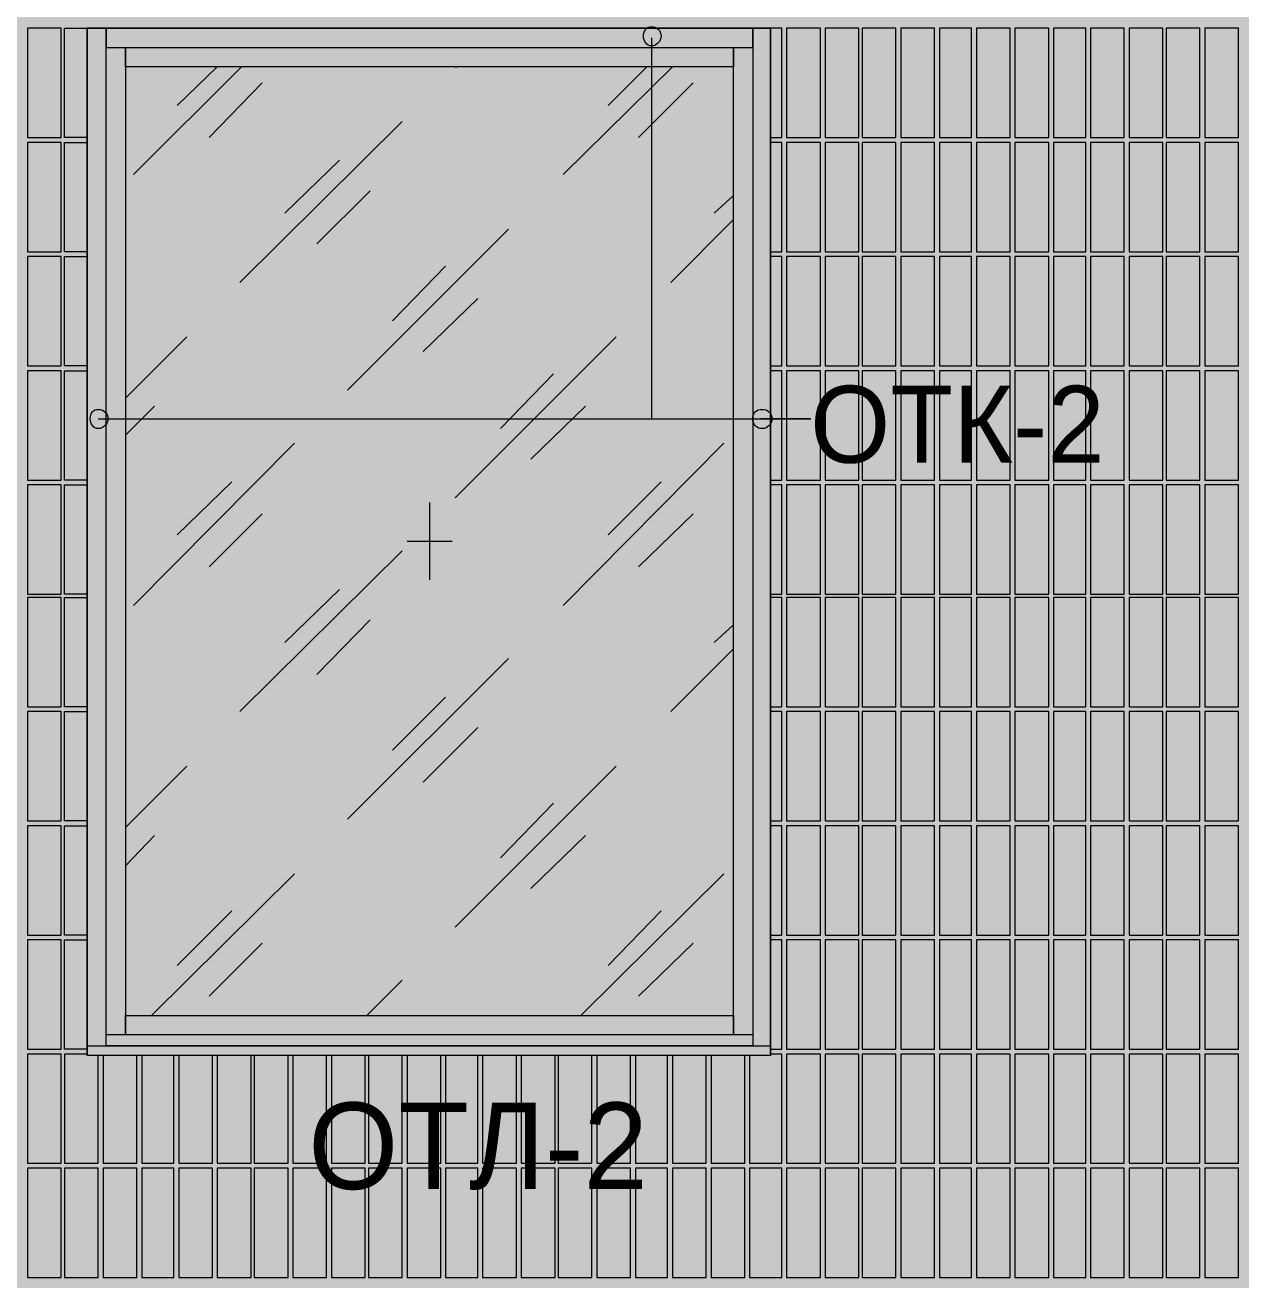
# Model space of a CAD drawing. Header units: millimetres. Extents: x -28928 to 100580, y -22867 to 36490.
# Drawn here: x 38331 to 41529, y 3636 to 6938 of the extents above; entities that cross this region are included whole.
import ezdxf

# ---------------------------------------------------------------- set-up
doc = ezdxf.new("R2010")
doc.units = ezdxf.units.MM
doc.layers.add('PDF _Геометрия', color=7, linetype='Continuous', true_color=0x8f8e8d)
doc.layers.add('PDF _Сплошная заливка', color=7, linetype='Continuous', true_color=0xffffff)
doc.layers.add('PDF _Текст', color=7, linetype='Continuous')

msp = doc.modelspace()

# ---------------------------------------------------------------- hatches: boundary and pattern name
at = {"layer": 'PDF _Сплошная заливка', "true_color": 0xffb53f, "transparency": 33554559}
h = msp.add_hatch(color=40, dxfattribs=at)
h.paths.add_polyline_path([(54591.8, 8685.7), (54591.8, 8224.5), (54845.7, 8224.5), (54845.7, 8685.7)])
h.paths.add_polyline_path([(54460.7, 3189.9), (54460.7, 2728.7), (54566.4, 2728.7), (54566.4, 3189.9)])
h.paths.add_polyline_path([(54875.3, 3689.1), (54875.3, 3228), (55243.4, 3228), (55243.4, 3689.1)])
h.paths.add_polyline_path([(54875.3, 3189.9), (54875.3, 2728.7), (55243.4, 2728.7), (55243.4, 3189.9)])
h.paths.add_polyline_path([(54460.7, 3689.1), (54460.7, 3228), (54566.4, 3228), (54566.4, 3689.1)])
h.paths.add_polyline_path([(43706.1, 2161.8), (43706.1, 2144.9), (44006.4, 2144.9), (44006.4, 2161.8)])
h.paths.add_polyline_path([(54875.3, 4188.4), (54875.3, 3727.2), (55243.4, 3727.2), (55243.4, 4188.4)])
h.paths.add_polyline_path([(43706.1, 2094.1), (43706.1, 2081.4), (44006.4, 2081.4), (44006.4, 2094.1)])
h.paths.add_polyline_path([(54460.7, 4188.4), (54460.7, 3727.2), (54566.4, 3727.2), (54566.4, 4188.4)])
h.paths.add_polyline_path([(43706.1, 2034.9), (43706.1, 2022.2), (44006.4, 2022.2), (44006.4, 2034.9)])
h.paths.add_polyline_path([(54591.8, 4687.6), (54591.8, 4226.4), (54845.7, 4226.4), (54845.7, 4687.6)])
h.paths.add_polyline_path([(43706.1, 1971.4), (43706.1, 1963), (44006.4, 1963), (44006.4, 1971.4)])
h.paths.add_polyline_path([(54591.8, 5186.8), (54591.8, 4725.7), (54845.7, 4725.7), (54845.7, 5186.8)])
h.paths.add_polyline_path([(43706.1, 1912.2), (43706.1, 1903.7), (44006.4, 1903.7), (44006.4, 1912.2)])
h.paths.add_polyline_path([(54875.3, 5686), (54875.3, 5224.9), (55243.4, 5224.9), (55243.4, 5686)])
h.paths.add_polyline_path([(43706.1, 1853), (43706.1, 1844.5), (44006.4, 1844.5), (44006.4, 1853)])
h.paths.add_polyline_path([(54460.7, 5686), (54460.7, 5224.9), (54566.4, 5224.9), (54566.4, 5686)])
h.paths.add_polyline_path([(43706.1, 1793.7), (43706.1, 1785.3), (44006.4, 1785.3), (44006.4, 1793.7)])
h.paths.add_polyline_path([(54875.3, 6185.3), (54875.3, 5728.4), (55243.4, 5728.4), (55243.4, 6185.3)])
h.paths.add_polyline_path([(43490.3, 1793.7), (43490.3, 1785.3), (43613, 1785.3), (43613, 1793.7)])
h.paths.add_polyline_path([(54460.7, 6185.3), (54460.7, 5728.4), (54566.4, 5728.4), (54566.4, 6185.3)])
h.paths.add_polyline_path([(43490.3, 1853), (43490.3, 1844.5), (43613, 1844.5), (43613, 1853)])
h.paths.add_polyline_path([(54591.8, 6684.5), (54591.8, 6227.6), (54845.7, 6227.6), (54845.7, 6684.5)])
h.paths.add_polyline_path([(43490.3, 1912.2), (43490.3, 1903.7), (43613, 1903.7), (43613, 1912.2)])
h.paths.add_polyline_path([(54591.8, 7183.7), (54591.8, 6726.8), (54845.7, 6726.8), (54845.7, 7183.7)])
h.paths.add_polyline_path([(43490.3, 1971.4), (43490.3, 1963), (43613, 1963), (43613, 1971.4)])
h.paths.add_polyline_path([(54875.3, 7687.2), (54875.3, 7226), (55243.4, 7226), (55243.4, 7687.2)])
h.paths.add_polyline_path([(43490.3, 2034.9), (43490.3, 2022.2), (43613, 2022.2), (43613, 2034.9)])
h.paths.add_polyline_path([(54460.7, 7687.2), (54460.7, 7226), (54566.4, 7226), (54566.4, 7687.2)])
h.paths.add_polyline_path([(43490.3, 2094.1), (43490.3, 2081.4), (43613, 2081.4), (43613, 2094.1)])
h.paths.add_polyline_path([(54875.3, 8186.4), (54875.3, 7725.3), (55243.4, 7725.3), (55243.4, 8186.4)])
h.paths.add_polyline_path([(43490.3, 2161.8), (43490.3, 2144.9), (43613, 2144.9), (43613, 2161.8)])
h.paths.add_polyline_path([(54460.7, 8186.4), (54460.7, 7725.3), (54566.4, 7725.3), (54566.4, 8186.4)])
h.paths.add_polyline_path([(54591.8, 3189.9), (54591.8, 2728.7), (54845.7, 2728.7), (54845.7, 3189.9)])
h.paths.add_polyline_path([(54875.3, 8685.7), (54875.3, 8224.5), (55243.4, 8224.5), (55243.4, 8685.7)])
h.paths.add_polyline_path([(54591.8, 3689.1), (54591.8, 3228), (54845.7, 3228), (54845.7, 3689.1)])
h.paths.add_polyline_path([(54460.7, 8685.7), (54460.7, 8224.5), (54566.4, 8224.5), (54566.4, 8685.7)])
h.paths.add_polyline_path([(54591.8, 4188.4), (54591.8, 3727.2), (54845.7, 3727.2), (54845.7, 4188.4)])
h.paths.add_polyline_path([(55763.7, 8664.5), (55319.5, 8664.5), (55319.5, 7831), (55763.7, 7831)])
h.paths.add_polyline_path([(54875.3, 4687.6), (54875.3, 4226.4), (55243.4, 4226.4), (55243.4, 4687.6)])
h.paths.add_polyline_path([(54845.7, 8723.7), (54845.7, 9028.4), (54591.8, 9028.4), (54591.8, 8723.7)])
h.paths.add_polyline_path([(54460.7, 4687.6), (54460.7, 4226.4), (54566.4, 4226.4), (54566.4, 4687.6)])
h.paths.add_polyline_path([(55319.5, 8728), (55763.7, 8728), (55763.7, 9028.4), (55319.5, 9028.4)])
h.paths.add_polyline_path([(54875.3, 5186.8), (54875.3, 4725.7), (55243.4, 4725.7), (55243.4, 5186.8)])
h.paths.add_polyline_path([(55763.7, 7767.6), (55319.5, 7767.6), (55319.5, 6929.9), (55763.7, 6929.9)])
h.paths.add_polyline_path([(54460.7, 5186.8), (54460.7, 4725.7), (54566.4, 4725.7), (54566.4, 5186.8)])
h.paths.add_polyline_path([(55763.7, 5965.3), (55319.5, 5965.3), (55319.5, 5131.8), (55763.7, 5131.8)])
h.paths.add_polyline_path([(54591.8, 5686), (54591.8, 5224.9), (54845.7, 5224.9), (54845.7, 5686)])
h.paths.add_polyline_path([(44344.9, 1671), (44344.9, 1573.7), (44890.7, 1573.7), (44890.7, 2733), (46265.7, 2733), (46265.7, 2766.8), (48152.6, 2766.8), (48152.6, 2733), (49887.2, 2733), (49887.2, 1573.7), (51287.6, 1573.7), (51287.6, 2733), (53085.7, 2733), (53085.7, 1573.7), (55260.3, 1573.7), (55260.3, 2686.4), (54448, 2686.4), (54448, 9028.4), (34432.2, 9028.4), (34432.2, 1573.7), (35295.3, 1573.7), (35295.3, 2733), (37093.4, 2733), (37093.4, 1573.7), (38493.7, 1573.7), (38493.7, 2733), (40291.8, 2733), (40291.8, 1573.7), (41637.2, 1573.7), (41637.2, 1869.9), (41692.2, 1869.9), (41692.2, 1891), (41578, 1891), (41578, 1908), (41692.2, 1908), (41692.2, 2733), (43490.3, 2733), (43490.3, 2284.5), (43503, 2288.7), (43511.4, 2293), (43524.1, 2297.2), (43541.1, 2305.7), (43553.7, 2309.9), (43570.7, 2318.4), (43583.4, 2322.6), (43600.3, 2331), (43613, 2335.3), (43629.9, 2343.7), (43642.6, 2348), (43659.5, 2356.4), (43672.2, 2360.7), (43680.7, 2364.9), (43693.4, 2369.1), (43710.3, 2377.6), (43723, 2381.8), (43739.9, 2390.3), (43752.6, 2394.5), (43769.5, 2403), (43782.2, 2407.2), (43799.1, 2415.7), (43811.8, 2419.9), (43828.7, 2428.4), (43841.4, 2432.6), (43849.9, 2436.8), (43871.1, 2436.8), (43888, 2428.4), (43900.7, 2424.1), (43917.6, 2415.7), (43930.3, 2411.4), (43947.2, 2403), (43959.9, 2398.7), (43976.8, 2390.3), (43989.5, 2386), (44006.4, 2377.6), (44019.1, 2373.4), (44036.1, 2364.9), (44048.7, 2360.7), (44065.7, 2352.2), (44078.4, 2348), (44095.3, 2339.5), (44108, 2335.3), (44133.4, 2322.6), (44146.1, 2318.4), (44163, 2309.9), (44175.7, 2305.7), (44192.6, 2297.2), (44205.3, 2293), (44222.2, 2284.5), (44234.9, 2280.3), (44251.8, 2271.8), (44264.5, 2267.6), (44281.4, 2259.1), (44294.1, 2254.9), (44311.1, 2246.4), (44323.7, 2242.2), (44340.7, 2233.7), (44353.4, 2229.5), (44378.7, 2216.8), (44378.7, 2161.8), (44099.5, 2161.8), (44099.5, 2144.9), (44294.1, 2144.9), (44340.7, 2098.4), (44099.5, 2094.1), (44099.5, 2081.4), (44298.4, 2081.4), (44340.7, 2039.1), (44099.5, 2034.9), (44099.5, 2022.2), (44294.1, 2022.2), (44340.7, 1975.7), (44099.5, 1971.4), (44099.5, 1963), (44294.1, 1963), (44340.7, 1916.4), (44099.5, 1912.2), (44099.5, 1903.7), (44294.1, 1903.7), (44340.7, 1857.2), (44099.5, 1853), (44099.5, 1844.5), (44294.1, 1844.5), (44340.7, 1798), (44099.5, 1793.7), (44099.5, 1785.3), (44289.9, 1785.3), (44298.4, 1781), (44340.7, 1738.7), (44336.4, 1734.5), (44404.1, 1726), (44404.1, 1671)])
h.paths.add_polyline_path([(54591.8, 6185.3), (54591.8, 5728.4), (54845.7, 5728.4), (54845.7, 6185.3)])
h.paths.add_polyline_path([(55763.7, 4167.2), (55319.5, 4167.2), (55319.5, 3333.7), (55763.7, 3333.7)])
h.paths.add_polyline_path([(54875.3, 6684.5), (54875.3, 6227.6), (55243.4, 6227.6), (55243.4, 6684.5)])
h.paths.add_polyline_path([(55763.7, 3270.3), (55319.5, 3270.3), (55319.5, 2432.6), (55763.7, 2432.6)])
h.paths.add_polyline_path([(54460.7, 6684.5), (54460.7, 6227.6), (54566.4, 6227.6), (54566.4, 6684.5)])
h.paths.add_polyline_path([(55763.7, 2369.1), (55319.5, 2369.1), (55319.5, 1573.7), (55763.7, 1573.7)])
h.paths.add_polyline_path([(54875.3, 7183.7), (54875.3, 6726.8), (55243.4, 6726.8), (55243.4, 7183.7)])
h.paths.add_polyline_path([(55763.7, 5068.4), (55319.5, 5068.4), (55319.5, 4230.7), (55763.7, 4230.7)])
h.paths.add_polyline_path([(54460.7, 7183.7), (54460.7, 6726.8), (54566.4, 6726.8), (54566.4, 7183.7)])
h.paths.add_polyline_path([(55763.7, 6866.4), (55319.5, 6866.4), (55319.5, 6028.7), (55763.7, 6028.7)])
h.paths.add_polyline_path([(54591.8, 7687.2), (54591.8, 7226), (54845.7, 7226), (54845.7, 7687.2)])
h.paths.add_polyline_path([(55243.4, 8723.7), (55243.4, 9028.4), (54875.3, 9028.4), (54875.3, 8723.7)])
h.paths.add_polyline_path([(54591.8, 8186.4), (54591.8, 7725.3), (54845.7, 7725.3), (54845.7, 8186.4)])
h.paths.add_polyline_path([(54566.4, 8723.7), (54566.4, 9028.4), (54460.7, 9028.4), (54460.7, 8723.7)])

# ---------------------------------------------------------------- linework, layer by layer
at = {"layer": 'PDF _Геометрия', "color": 253, "lineweight": 9, "true_color": 0xaea391}
for points in [[(38337.2, 6929.9), (38337.2, 6642.2), (38426.1, 6642.2), (38426.1, 6929.9)], [(40334.1, 6929.9), (40334.1, 6642.2), (40423, 6642.2), (40423, 6929.9)], [(40435.7, 6929.9), (40435.7, 6642.2), (40524.5, 6642.2), (40524.5, 6929.9)], [(40533, 6929.9), (40533, 6642.2), (40621.8, 6642.2), (40621.8, 6929.9)], [(40634.5, 6929.9), (40634.5, 6642.2), (40723.4, 6642.2), (40723.4, 6929.9)], [(40736.1, 6929.9), (40736.1, 6642.2), (40820.7, 6642.2), (40820.7, 6929.9)], [(40833.4, 6929.9), (40833.4, 6642.2), (40922.2, 6642.2), (40922.2, 6929.9)], [(40934.9, 6929.9), (40934.9, 6642.2), (41023.7, 6642.2), (41023.7, 6929.9)], [(41036.4, 6929.9), (41036.4, 6642.2), (41121.1, 6642.2), (41121.1, 6929.9)], [(41133.7, 6929.9), (41133.7, 6642.2), (41222.6, 6642.2), (41222.6, 6929.9)], [(41235.3, 6929.9), (41235.3, 6642.2), (41324.1, 6642.2), (41324.1, 6929.9)], [(41332.6, 6929.9), (41332.6, 6642.2), (41421.4, 6642.2), (41421.4, 6929.9)], [(41434.1, 6929.9), (41434.1, 6642.2), (41523, 6642.2), (41523, 6929.9)], [(38337.2, 6629.5), (38337.2, 6341.8), (38426.1, 6341.8), (38426.1, 6629.5)], [(40334.1, 6629.5), (40334.1, 6341.8), (40423, 6341.8), (40423, 6629.5)], [(40435.7, 6629.5), (40435.7, 6341.8), (40524.5, 6341.8), (40524.5, 6629.5)], [(40533, 6629.5), (40533, 6341.8), (40621.8, 6341.8), (40621.8, 6629.5)], [(40634.5, 6629.5), (40634.5, 6341.8), (40723.4, 6341.8), (40723.4, 6629.5)], [(40736.1, 6629.5), (40736.1, 6341.8), (40820.7, 6341.8), (40820.7, 6629.5)], [(40833.4, 6629.5), (40833.4, 6341.8), (40922.2, 6341.8), (40922.2, 6629.5)], [(40934.9, 6629.5), (40934.9, 6341.8), (41023.7, 6341.8), (41023.7, 6629.5)], [(41036.4, 6629.5), (41036.4, 6341.8), (41121.1, 6341.8), (41121.1, 6629.5)], [(41133.7, 6629.5), (41133.7, 6341.8), (41222.6, 6341.8), (41222.6, 6629.5)], [(41235.3, 6629.5), (41235.3, 6341.8), (41324.1, 6341.8), (41324.1, 6629.5)], [(41332.6, 6629.5), (41332.6, 6341.8), (41421.4, 6341.8), (41421.4, 6629.5)], [(41434.1, 6629.5), (41434.1, 6341.8), (41523, 6341.8), (41523, 6629.5)], [(38337.2, 6329.1), (38337.2, 6041.4), (38426.1, 6041.4), (38426.1, 6329.1)], [(40334.1, 6329.1), (40334.1, 6041.4), (40423, 6041.4), (40423, 6329.1)], [(40435.7, 6329.1), (40435.7, 6041.4), (40524.5, 6041.4), (40524.5, 6329.1)], [(40533, 6329.1), (40533, 6041.4), (40621.8, 6041.4), (40621.8, 6329.1)], [(40634.5, 6329.1), (40634.5, 6041.4), (40723.4, 6041.4), (40723.4, 6329.1)], [(40736.1, 6329.1), (40736.1, 6041.4), (40820.7, 6041.4), (40820.7, 6329.1)], [(40833.4, 6329.1), (40833.4, 6041.4), (40922.2, 6041.4), (40922.2, 6329.1)], [(40934.9, 6329.1), (40934.9, 6041.4), (41023.7, 6041.4), (41023.7, 6329.1)], [(41036.4, 6329.1), (41036.4, 6041.4), (41121.1, 6041.4), (41121.1, 6329.1)], [(41133.7, 6329.1), (41133.7, 6041.4), (41222.6, 6041.4), (41222.6, 6329.1)], [(41235.3, 6329.1), (41235.3, 6041.4), (41324.1, 6041.4), (41324.1, 6329.1)], [(41332.6, 6329.1), (41332.6, 6041.4), (41421.4, 6041.4), (41421.4, 6329.1)], [(41434.1, 6329.1), (41434.1, 6041.4), (41523, 6041.4), (41523, 6329.1)], [(38337.2, 6028.7), (38337.2, 5741), (38426.1, 5741), (38426.1, 6028.7)], [(40334.1, 6028.7), (40334.1, 5741), (40423, 5741), (40423, 6028.7)], [(40435.7, 6028.7), (40435.7, 5741), (40524.5, 5741), (40524.5, 6028.7)], [(40533, 6028.7), (40533, 5741), (40621.8, 5741), (40621.8, 6028.7)], [(40634.5, 6028.7), (40634.5, 5741), (40723.4, 5741), (40723.4, 6028.7)], [(40736.1, 6028.7), (40736.1, 5741), (40820.7, 5741), (40820.7, 6028.7)], [(40833.4, 6028.7), (40833.4, 5741), (40922.2, 5741), (40922.2, 6028.7)], [(40934.9, 6028.7), (40934.9, 5741), (41023.7, 5741), (41023.7, 6028.7)], [(41036.4, 6028.7), (41036.4, 5741), (41121.1, 5741), (41121.1, 6028.7)], [(41133.7, 6028.7), (41133.7, 5741), (41222.6, 5741), (41222.6, 6028.7)], [(41235.3, 6028.7), (41235.3, 5741), (41324.1, 5741), (41324.1, 6028.7)], [(41332.6, 6028.7), (41332.6, 5741), (41421.4, 5741), (41421.4, 6028.7)], [(41434.1, 6028.7), (41434.1, 5741), (41523, 5741), (41523, 6028.7)], [(38337.2, 5728.4), (38337.2, 5440.7), (38426.1, 5440.7), (38426.1, 5728.4)], [(40334.1, 5728.4), (40334.1, 5440.7), (40423, 5440.7), (40423, 5728.4)], [(40435.7, 5728.4), (40435.7, 5440.7), (40524.5, 5440.7), (40524.5, 5728.4)], [(40533, 5728.4), (40533, 5440.7), (40621.8, 5440.7), (40621.8, 5728.4)], [(40634.5, 5728.4), (40634.5, 5440.7), (40723.4, 5440.7), (40723.4, 5728.4)], [(40736.1, 5728.4), (40736.1, 5440.7), (40820.7, 5440.7), (40820.7, 5728.4)], [(40833.4, 5728.4), (40833.4, 5440.7), (40922.2, 5440.7), (40922.2, 5728.4)], [(40934.9, 5728.4), (40934.9, 5440.7), (41023.7, 5440.7), (41023.7, 5728.4)], [(41036.4, 5728.4), (41036.4, 5440.7), (41121.1, 5440.7), (41121.1, 5728.4)], [(41133.7, 5728.4), (41133.7, 5440.7), (41222.6, 5440.7), (41222.6, 5728.4)], [(41235.3, 5728.4), (41235.3, 5440.7), (41324.1, 5440.7), (41324.1, 5728.4)], [(41332.6, 5728.4), (41332.6, 5440.7), (41421.4, 5440.7), (41421.4, 5728.4)], [(41434.1, 5728.4), (41434.1, 5440.7), (41523, 5440.7), (41523, 5728.4)], [(38337.2, 5432.2), (38337.2, 5144.5), (38426.1, 5144.5), (38426.1, 5432.2)], [(40334.1, 5432.2), (40334.1, 5144.5), (40423, 5144.5), (40423, 5432.2)], [(40435.7, 5432.2), (40435.7, 5144.5), (40524.5, 5144.5), (40524.5, 5432.2)], [(40533, 5432.2), (40533, 5144.5), (40621.8, 5144.5), (40621.8, 5432.2)], [(40634.5, 5432.2), (40634.5, 5144.5), (40723.4, 5144.5), (40723.4, 5432.2)], [(40736.1, 5432.2), (40736.1, 5144.5), (40820.7, 5144.5), (40820.7, 5432.2)], [(40833.4, 5432.2), (40833.4, 5144.5), (40922.2, 5144.5), (40922.2, 5432.2)], [(40934.9, 5432.2), (40934.9, 5144.5), (41023.7, 5144.5), (41023.7, 5432.2)], [(41036.4, 5432.2), (41036.4, 5144.5), (41121.1, 5144.5), (41121.1, 5432.2)], [(41133.7, 5432.2), (41133.7, 5144.5), (41222.6, 5144.5), (41222.6, 5432.2)], [(41235.3, 5432.2), (41235.3, 5144.5), (41324.1, 5144.5), (41324.1, 5432.2)], [(41332.6, 5432.2), (41332.6, 5144.5), (41421.4, 5144.5), (41421.4, 5432.2)], [(41434.1, 5432.2), (41434.1, 5144.5), (41523, 5144.5), (41523, 5432.2)], [(38337.2, 5131.8), (38337.2, 4844.1), (38426.1, 4844.1), (38426.1, 5131.8)], [(40334.1, 5131.8), (40334.1, 4844.1), (40423, 4844.1), (40423, 5131.8)], [(40435.7, 5131.8), (40435.7, 4844.1), (40524.5, 4844.1), (40524.5, 5131.8)], [(40533, 5131.8), (40533, 4844.1), (40621.8, 4844.1), (40621.8, 5131.8)], [(40634.5, 5131.8), (40634.5, 4844.1), (40723.4, 4844.1), (40723.4, 5131.8)], [(40736.1, 5131.8), (40736.1, 4844.1), (40820.7, 4844.1), (40820.7, 5131.8)], [(40833.4, 5131.8), (40833.4, 4844.1), (40922.2, 4844.1), (40922.2, 5131.8)], [(40934.9, 5131.8), (40934.9, 4844.1), (41023.7, 4844.1), (41023.7, 5131.8)], [(41036.4, 5131.8), (41036.4, 4844.1), (41121.1, 4844.1), (41121.1, 5131.8)], [(41133.7, 5131.8), (41133.7, 4844.1), (41222.6, 4844.1), (41222.6, 5131.8)], [(41235.3, 5131.8), (41235.3, 4844.1), (41324.1, 4844.1), (41324.1, 5131.8)], [(41332.6, 5131.8), (41332.6, 4844.1), (41421.4, 4844.1), (41421.4, 5131.8)], [(41434.1, 5131.8), (41434.1, 4844.1), (41523, 4844.1), (41523, 5131.8)], [(38337.2, 4831.4), (38337.2, 4543.7), (38426.1, 4543.7), (38426.1, 4831.4)], [(40334.1, 4831.4), (40334.1, 4543.7), (40423, 4543.7), (40423, 4831.4)], [(40435.7, 4831.4), (40435.7, 4543.7), (40524.5, 4543.7), (40524.5, 4831.4)], [(40533, 4831.4), (40533, 4543.7), (40621.8, 4543.7), (40621.8, 4831.4)], [(40634.5, 4831.4), (40634.5, 4543.7), (40723.4, 4543.7), (40723.4, 4831.4)], [(40736.1, 4831.4), (40736.1, 4543.7), (40820.7, 4543.7), (40820.7, 4831.4)], [(40833.4, 4831.4), (40833.4, 4543.7), (40922.2, 4543.7), (40922.2, 4831.4)], [(40934.9, 4831.4), (40934.9, 4543.7), (41023.7, 4543.7), (41023.7, 4831.4)], [(41036.4, 4831.4), (41036.4, 4543.7), (41121.1, 4543.7), (41121.1, 4831.4)], [(41133.7, 4831.4), (41133.7, 4543.7), (41222.6, 4543.7), (41222.6, 4831.4)], [(41235.3, 4831.4), (41235.3, 4543.7), (41324.1, 4543.7), (41324.1, 4831.4)], [(41332.6, 4831.4), (41332.6, 4543.7), (41421.4, 4543.7), (41421.4, 4831.4)], [(41434.1, 4831.4), (41434.1, 4543.7), (41523, 4543.7), (41523, 4831.4)], [(38337.2, 4531), (38337.2, 4243.4), (38426.1, 4243.4), (38426.1, 4531)], [(40334.1, 4531), (40334.1, 4243.4), (40423, 4243.4), (40423, 4531)], [(40435.7, 4531), (40435.7, 4243.4), (40524.5, 4243.4), (40524.5, 4531)], [(40533, 4531), (40533, 4243.4), (40621.8, 4243.4), (40621.8, 4531)], [(40634.5, 4531), (40634.5, 4243.4), (40723.4, 4243.4), (40723.4, 4531)], [(40736.1, 4531), (40736.1, 4243.4), (40820.7, 4243.4), (40820.7, 4531)], [(40833.4, 4531), (40833.4, 4243.4), (40922.2, 4243.4), (40922.2, 4531)], [(40934.9, 4531), (40934.9, 4243.4), (41023.7, 4243.4), (41023.7, 4531)], [(41036.4, 4531), (41036.4, 4243.4), (41121.1, 4243.4), (41121.1, 4531)], [(41133.7, 4531), (41133.7, 4243.4), (41222.6, 4243.4), (41222.6, 4531)], [(41235.3, 4531), (41235.3, 4243.4), (41324.1, 4243.4), (41324.1, 4531)], [(41332.6, 4531), (41332.6, 4243.4), (41421.4, 4243.4), (41421.4, 4531)], [(41434.1, 4531), (41434.1, 4243.4), (41523, 4243.4), (41523, 4531)], [(38337.2, 4230.7), (38337.2, 3943), (38426.1, 3943), (38426.1, 4230.7)], [(40334.1, 4230.7), (40334.1, 3943), (40423, 3943), (40423, 4230.7)], [(40435.7, 4230.7), (40435.7, 3943), (40524.5, 3943), (40524.5, 4230.7)], [(40533, 4230.7), (40533, 3943), (40621.8, 3943), (40621.8, 4230.7)], [(40634.5, 4230.7), (40634.5, 3943), (40723.4, 3943), (40723.4, 4230.7)], [(40736.1, 4230.7), (40736.1, 3943), (40820.7, 3943), (40820.7, 4230.7)], [(40833.4, 4230.7), (40833.4, 3943), (40922.2, 3943), (40922.2, 4230.7)], [(40934.9, 4230.7), (40934.9, 3943), (41023.7, 3943), (41023.7, 4230.7)], [(41036.4, 4230.7), (41036.4, 3943), (41121.1, 3943), (41121.1, 4230.7)], [(41133.7, 4230.7), (41133.7, 3943), (41222.6, 3943), (41222.6, 4230.7)], [(41235.3, 4230.7), (41235.3, 3943), (41324.1, 3943), (41324.1, 4230.7)], [(41332.6, 4230.7), (41332.6, 3943), (41421.4, 3943), (41421.4, 4230.7)], [(41434.1, 4230.7), (41434.1, 3943), (41523, 3943), (41523, 4230.7)], [(38337.2, 3930.3), (38337.2, 3642.6), (38426.1, 3642.6), (38426.1, 3930.3)], [(38434.5, 3930.3), (38434.5, 3642.6), (38523.4, 3642.6), (38523.4, 3930.3)], [(38536.1, 3930.3), (38536.1, 3642.6), (38624.9, 3642.6), (38624.9, 3930.3)], [(38637.6, 3930.3), (38637.6, 3642.6), (38722.2, 3642.6), (38722.2, 3930.3)], [(38734.9, 3930.3), (38734.9, 3642.6), (38823.7, 3642.6), (38823.7, 3930.3)], [(38836.4, 3930.3), (38836.4, 3642.6), (38925.3, 3642.6), (38925.3, 3930.3)], [(38933.7, 3930.3), (38933.7, 3642.6), (39022.6, 3642.6), (39022.6, 3930.3)], [(39035.3, 3930.3), (39035.3, 3642.6), (39124.1, 3642.6), (39124.1, 3930.3)], [(39136.8, 3930.3), (39136.8, 3642.6), (39225.7, 3642.6), (39225.7, 3930.3)], [(39234.1, 3930.3), (39234.1, 3642.6), (39323, 3642.6), (39323, 3930.3)], [(39335.7, 3930.3), (39335.7, 3642.6), (39424.5, 3642.6), (39424.5, 3930.3)], [(39437.2, 3930.3), (39437.2, 3642.6), (39521.8, 3642.6), (39521.8, 3930.3)], [(39534.5, 3930.3), (39534.5, 3642.6), (39623.4, 3642.6), (39623.4, 3930.3)], [(39636.1, 3930.3), (39636.1, 3642.6), (39724.9, 3642.6), (39724.9, 3930.3)], [(39733.4, 3930.3), (39733.4, 3642.6), (39822.2, 3642.6), (39822.2, 3930.3)], [(39834.9, 3930.3), (39834.9, 3642.6), (39923.7, 3642.6), (39923.7, 3930.3)], [(39936.4, 3930.3), (39936.4, 3642.6), (40021.1, 3642.6), (40021.1, 3930.3)], [(40033.7, 3930.3), (40033.7, 3642.6), (40122.6, 3642.6), (40122.6, 3930.3)], [(40135.3, 3930.3), (40135.3, 3642.6), (40224.1, 3642.6), (40224.1, 3930.3)], [(40236.8, 3930.3), (40236.8, 3642.6), (40321.4, 3642.6), (40321.4, 3930.3)], [(40334.1, 3930.3), (40334.1, 3642.6), (40423, 3642.6), (40423, 3930.3)], [(40435.7, 3930.3), (40435.7, 3642.6), (40524.5, 3642.6), (40524.5, 3930.3)], [(40533, 3930.3), (40533, 3642.6), (40621.8, 3642.6), (40621.8, 3930.3)], [(40634.5, 3930.3), (40634.5, 3642.6), (40723.4, 3642.6), (40723.4, 3930.3)], [(40736.1, 3930.3), (40736.1, 3642.6), (40820.7, 3642.6), (40820.7, 3930.3)], [(40833.4, 3930.3), (40833.4, 3642.6), (40922.2, 3642.6), (40922.2, 3930.3)], [(40934.9, 3930.3), (40934.9, 3642.6), (41023.7, 3642.6), (41023.7, 3930.3)], [(41036.4, 3930.3), (41036.4, 3642.6), (41121.1, 3642.6), (41121.1, 3930.3)], [(41133.7, 3930.3), (41133.7, 3642.6), (41222.6, 3642.6), (41222.6, 3930.3)], [(41235.3, 3930.3), (41235.3, 3642.6), (41324.1, 3642.6), (41324.1, 3930.3)], [(41332.6, 3930.3), (41332.6, 3642.6), (41421.4, 3642.6), (41421.4, 3930.3)], [(41434.1, 3930.3), (41434.1, 3642.6), (41523, 3642.6), (41523, 3930.3)]]:
    msp.add_lwpolyline(points, close=True, dxfattribs=at)
for points in [[(38493.7, 6642.2), (38434.5, 6642.2), (38434.5, 6929.9), (38493.7, 6929.9)], [(38523.4, 6929.9), (38523.4, 6929.9)], [(38536.1, 6929.9), (38536.1, 6929.9)], [(38624.9, 6929.9), (38624.9, 6929.9)], [(38637.6, 6929.9), (38637.6, 6929.9)], [(38722.2, 6929.9), (38722.2, 6929.9)], [(38734.9, 6929.9), (38734.9, 6929.9)], [(38823.7, 6929.9), (38823.7, 6929.9)], [(38836.4, 6929.9), (38836.4, 6929.9)], [(38925.3, 6929.9), (38925.3, 6929.9)], [(38933.7, 6929.9), (38933.7, 6929.9)], [(39022.6, 6929.9), (39022.6, 6929.9)], [(39035.3, 6929.9), (39035.3, 6929.9)], [(39124.1, 6929.9), (39124.1, 6929.9)], [(39136.8, 6929.9), (39136.8, 6929.9)], [(39225.7, 6929.9), (39225.7, 6929.9)], [(39234.1, 6929.9), (39234.1, 6929.9)], [(39323, 6929.9), (39323, 6929.9)], [(39335.7, 6929.9), (39335.7, 6929.9)], [(39424.5, 6929.9), (39424.5, 6929.9)], [(39437.2, 6929.9), (39437.2, 6929.9)], [(39521.8, 6929.9), (39521.8, 6929.9)], [(39534.5, 6929.9), (39534.5, 6929.9)], [(39623.4, 6929.9), (39623.4, 6929.9)], [(39636.1, 6929.9), (39636.1, 6929.9)], [(39724.9, 6929.9), (39724.9, 6929.9)], [(39733.4, 6929.9), (39733.4, 6929.9)], [(39822.2, 6929.9), (39822.2, 6929.9)], [(39834.9, 6929.9), (39834.9, 6929.9)], [(39923.7, 6929.9), (39923.7, 6929.9)], [(39936.4, 6929.9), (39936.4, 6929.9)], [(40021.1, 6929.9), (40021.1, 6929.9)], [(40033.7, 6929.9), (40033.7, 6929.9)], [(40122.6, 6929.9), (40122.6, 6929.9)], [(40135.3, 6929.9), (40135.3, 6929.9)], [(40224.1, 6929.9), (40224.1, 6929.9)], [(40236.8, 6929.9), (40236.8, 6929.9)], [(40291.8, 6642.2), (40321.4, 6642.2), (40321.4, 6929.9), (40291.8, 6929.9)], [(38493.7, 6341.8), (38434.5, 6341.8), (38434.5, 6629.5), (38493.7, 6629.5)], [(40291.8, 6341.8), (40321.4, 6341.8), (40321.4, 6629.5), (40291.8, 6629.5)], [(38493.7, 6041.4), (38434.5, 6041.4), (38434.5, 6329.1), (38493.7, 6329.1)], [(40291.8, 6041.4), (40321.4, 6041.4), (40321.4, 6329.1), (40291.8, 6329.1)], [(38493.7, 5741), (38434.5, 5741), (38434.5, 6028.7), (38493.7, 6028.7)], [(40291.8, 5741), (40321.4, 5741), (40321.4, 6028.7), (40291.8, 6028.7)], [(38493.7, 5440.7), (38434.5, 5440.7), (38434.5, 5728.4), (38493.7, 5728.4)], [(40291.8, 5440.7), (40321.4, 5440.7), (40321.4, 5728.4), (40291.8, 5728.4)], [(38493.7, 5144.5), (38434.5, 5144.5), (38434.5, 5432.2), (38493.7, 5432.2)], [(40291.8, 5144.5), (40321.4, 5144.5), (40321.4, 5432.2), (40291.8, 5432.2)], [(38493.7, 4844.1), (38434.5, 4844.1), (38434.5, 5131.8), (38493.7, 5131.8)], [(40291.8, 4844.1), (40321.4, 4844.1), (40321.4, 5131.8), (40291.8, 5131.8)], [(38493.7, 4543.7), (38434.5, 4543.7), (38434.5, 4831.4), (38493.7, 4831.4)], [(40291.8, 4543.7), (40321.4, 4543.7), (40321.4, 4831.4), (40291.8, 4831.4)], [(38493.7, 4243.4), (38434.5, 4243.4), (38434.5, 4531), (38493.7, 4531)], [(40291.8, 4243.4), (40321.4, 4243.4), (40321.4, 4531), (40291.8, 4531)], [(38493.7, 4230.7), (38434.5, 4230.7), (38434.5, 3943), (38523.4, 3943), (38523.4, 4226.4)], [(40236.8, 4226.4), (40236.8, 3943), (40321.4, 3943), (40321.4, 4230.7), (40291.8, 4230.7)], [(38536.1, 4226.4), (38536.1, 3943), (38624.9, 3943), (38624.9, 4226.4)], [(38637.6, 4226.4), (38637.6, 3943), (38722.2, 3943), (38722.2, 4226.4)], [(38734.9, 4226.4), (38734.9, 3943), (38823.7, 3943), (38823.7, 4226.4)], [(38836.4, 4226.4), (38836.4, 3943), (38925.3, 3943), (38925.3, 4226.4)], [(38933.7, 4226.4), (38933.7, 3943), (39022.6, 3943), (39022.6, 4226.4)], [(39035.3, 4226.4), (39035.3, 3943), (39124.1, 3943), (39124.1, 4226.4)], [(39136.8, 4226.4), (39136.8, 3943), (39225.7, 3943), (39225.7, 4226.4)], [(39234.1, 4226.4), (39234.1, 3943), (39323, 3943), (39323, 4226.4)], [(39335.7, 4226.4), (39335.7, 3943), (39424.5, 3943), (39424.5, 4226.4)], [(39437.2, 4226.4), (39437.2, 3943), (39521.8, 3943), (39521.8, 4226.4)], [(39534.5, 4226.4), (39534.5, 3943), (39623.4, 3943), (39623.4, 4226.4)], [(39636.1, 4226.4), (39636.1, 3943), (39724.9, 3943), (39724.9, 4226.4)], [(39733.4, 4226.4), (39733.4, 3943), (39822.2, 3943), (39822.2, 4226.4)], [(39834.9, 4226.4), (39834.9, 3943), (39923.7, 3943), (39923.7, 4226.4)], [(39936.4, 4226.4), (39936.4, 3943), (40021.1, 3943), (40021.1, 4226.4)], [(40033.7, 4226.4), (40033.7, 3943), (40122.6, 3943), (40122.6, 4226.4)], [(40135.3, 4226.4), (40135.3, 3943), (40224.1, 3943), (40224.1, 4226.4)]]:
    msp.add_lwpolyline(points, dxfattribs=at)
at = {"layer": 'PDF _Геометрия', "color": 7, "lineweight": 9}
for points in [[(40245.3, 6929.9), (40219.9, 6929.9), (38569.9, 6929.9), (38544.5, 6929.9), (38493.7, 6929.9), (38493.7, 6853.7), (38493.7, 4306.8), (38493.7, 4230.7), (38493.7, 6929.9), (40291.8, 6929.9), (40291.8, 4230.7), (40291.8, 4306.8), (40291.8, 6853.7), (40291.8, 6929.9)], [(38569.9, 6879.1), (40219.9, 6879.1), (40245.3, 6879.1), (40245.3, 6929.9), (40245.3, 6853.7), (40245.3, 4306.8), (40245.3, 4251.8), (38544.5, 4251.8), (38544.5, 4306.8), (38544.5, 6853.7), (38544.5, 6929.9), (38544.5, 6879.1)], [(38544.5, 4281.4), (38544.5, 6879.1), (38595.3, 6879.1), (38595.3, 4281.4)], [(40194.5, 6828.4), (38595.3, 6828.4), (38595.3, 6879.1), (40194.5, 6879.1)], [(40194.5, 4281.4), (40194.5, 6879.1), (40245.3, 6879.1), (40245.3, 4281.4)], [(40194.5, 4281.4), (38595.3, 4281.4), (38595.3, 4332.2), (40194.5, 4332.2)], [(40291.8, 4226.4), (38493.7, 4226.4), (38493.7, 4251.8), (40291.8, 4251.8)]]:
    msp.add_lwpolyline(points, close=True, dxfattribs=at)
for points in [[(39978.7, 6904.5), (39978.7, 5901.8), (40397.6, 5901.8), (40266.4, 5901.8)], [(38616.4, 6544.9), (38899.9, 6828.4)], [(38730.7, 6726.8), (38836.4, 6828.4)], [(39462.6, 6828.4), (39466.8, 6828.4)], [(39746.1, 6544.9), (40033.7, 6828.4)], [(39864.5, 6726.8), (39966.1, 6828.4)], [(38815.3, 6642.2), (38954.9, 6786)], [(39944.9, 6642.2), (40088.7, 6786)], [(38895.7, 6261.4), (39323, 6684.5)], [(39014.1, 6443.4), (39158, 6583)], [(39098.7, 6363), (39238.4, 6502.6)], [(40143.7, 6443.4), (40194.5, 6489.9)], [(40029.5, 6261.4), (40194.5, 6426.4)], [(39179.1, 5978), (39602.2, 6401)], [(39297.6, 6159.9), (39437.2, 6303.7)], [(39378, 6079.5), (39521.8, 6219.1)], [(38595.3, 5956.8), (38756.1, 6117.6)], [(39462.6, 5694.5), (39885.7, 6117.6)], [(39581.1, 5876.4), (39720.7, 6020.3)], [(38595.3, 5859.5), (38671.4, 5935.7)], [(39661.4, 5796), (39805.3, 5935.7)], [(38523.4, 5901.8), (40397.6, 5901.8)], [(38616.4, 5411), (39039.5, 5838.4)], [(39746.1, 5411), (40169.1, 5838.4)], [(38730.7, 5597.2), (38874.5, 5736.8)], [(39864.5, 5597.2), (40004.1, 5736.8)], [(39394.9, 5681.8), (39394.9, 5478.7)], [(38815.3, 5512.6), (38954.9, 5652.2)], [(39944.9, 5512.6), (40088.7, 5652.2)], [(38895.7, 5131.8), (39323, 5554.9)], [(39335.7, 5580.3), (39454.1, 5580.3)], [(39014.1, 5313.7), (39158, 5453.4)], [(39098.7, 5229.1), (39238.4, 5373)], [(40143.7, 5313.7), (40194.5, 5360.3)], [(40029.5, 5131.8), (40194.5, 5296.8)], [(39179.1, 4848.4), (39602.2, 5271.4)], [(39297.6, 5030.3), (39437.2, 5169.9)], [(39378, 4945.7), (39521.8, 5089.5)], [(38595.3, 4827.2), (38756.1, 4988)], [(39462.6, 4564.9), (39885.7, 4988)], [(39581.1, 4746.8), (39720.7, 4890.7)], [(38595.3, 4725.7), (38671.4, 4806)], [(39661.4, 4666.4), (39805.3, 4806)], [(38663, 4332.2), (39039.5, 4704.5)], [(39792.6, 4332.2), (40169.1, 4704.5)], [(38730.7, 4463.4), (38874.5, 4607.2)], [(39864.5, 4463.4), (40004.1, 4607.2)], [(38815.3, 4383), (38954.9, 4522.6)], [(39944.9, 4383), (40088.7, 4522.6)], [(39229.9, 4332.2), (39323, 4425.3)], [(40245.3, 4281.4), (38544.5, 4281.4)], [(38493.7, 4251.8), (38493.7, 4251.8)], [(38493.7, 4226.4), (38493.7, 4230.7)], [(40245.3, 4251.8), (38544.5, 4251.8), (40245.3, 4251.8)], [(40291.8, 4251.8), (40291.8, 4251.8)], [(40291.8, 4230.7), (40291.8, 4226.4)]]:
    msp.add_lwpolyline(points, dxfattribs=at)
for points in [[(39957.6, 6908.7), (39957.6, 6925.7), (39966.1, 6934.1), (39978.7, 6934.1)], [(39957.6, 6908.7), (39957.6, 6925.7), (39966.1, 6934.1), (39978.7, 6934.1)], [(39978.7, 6883.4), (39966.1, 6883.4), (39957.6, 6896), (39957.6, 6908.7)], [(39978.7, 6883.4), (39966.1, 6883.4), (39957.6, 6896), (39957.6, 6908.7)], [(39978.7, 6934.1), (39991.4, 6934.1), (40004.1, 6925.7), (40004.1, 6908.7)], [(39978.7, 6934.1), (39991.4, 6934.1), (40004.1, 6925.7), (40004.1, 6908.7)], [(40004.1, 6908.7), (40004.1, 6896), (39991.4, 6883.4), (39978.7, 6883.4)], [(40004.1, 6908.7), (40004.1, 6896), (39991.4, 6883.4), (39978.7, 6883.4)], [(38502.2, 5901.8), (38502.2, 5918.7), (38510.7, 5927.2), (38523.4, 5927.2)], [(38502.2, 5901.8), (38502.2, 5918.7), (38510.7, 5927.2), (38523.4, 5927.2)], [(38523.4, 5927.2), (38536.1, 5927.2), (38548.7, 5918.7), (38548.7, 5901.8)], [(38523.4, 5927.2), (38536.1, 5927.2), (38548.7, 5918.7), (38548.7, 5901.8)], [(40245.3, 5901.8), (40245.3, 5918.7), (40253.7, 5927.2), (40270.7, 5927.2)], [(40245.3, 5901.8), (40245.3, 5918.7), (40253.7, 5927.2), (40270.7, 5927.2)], [(40270.7, 5927.2), (40283.4, 5927.2), (40296.1, 5918.7), (40296.1, 5901.8)], [(40270.7, 5927.2), (40283.4, 5927.2), (40296.1, 5918.7), (40296.1, 5901.8)], [(38523.4, 5876.4), (38510.7, 5876.4), (38502.2, 5889.1), (38502.2, 5901.8)], [(38523.4, 5876.4), (38510.7, 5876.4), (38502.2, 5889.1), (38502.2, 5901.8)], [(38548.7, 5901.8), (38548.7, 5889.1), (38536.1, 5876.4), (38523.4, 5876.4)], [(38548.7, 5901.8), (38548.7, 5889.1), (38536.1, 5876.4), (38523.4, 5876.4)], [(40270.7, 5876.4), (40253.7, 5876.4), (40245.3, 5889.1), (40245.3, 5901.8)], [(40270.7, 5876.4), (40253.7, 5876.4), (40245.3, 5889.1), (40245.3, 5901.8)], [(40296.1, 5901.8), (40296.1, 5889.1), (40283.4, 5876.4), (40270.7, 5876.4)], [(40296.1, 5901.8), (40296.1, 5889.1), (40283.4, 5876.4), (40270.7, 5876.4)]]:
    msp.add_open_spline(points, degree=3, dxfattribs=at)
at = {"layer": 'PDF _Сплошная заливка', "lineweight": 9, "transparency": 33554559}
msp.add_solid([(38595.3, 6828.4), (38595.3, 4332.2), (40194.5, 6828.4), (40194.5, 4332.2)], dxfattribs=at)

# ---------------------------------------------------------------- texts
at = {"layer": 'PDF _Текст', "attachment_point": 4, "style": ''}
for s, insert, char_height in [('ОТК-2', (40396.1, 5886.5), 202.56), ('ОТЛ-2', (39075.8, 3987.5), 227.71)]:
    msp.add_mtext(s, dxfattribs=dict(at, insert=insert, char_height=char_height))

doc.saveas('drawing.dxf')
